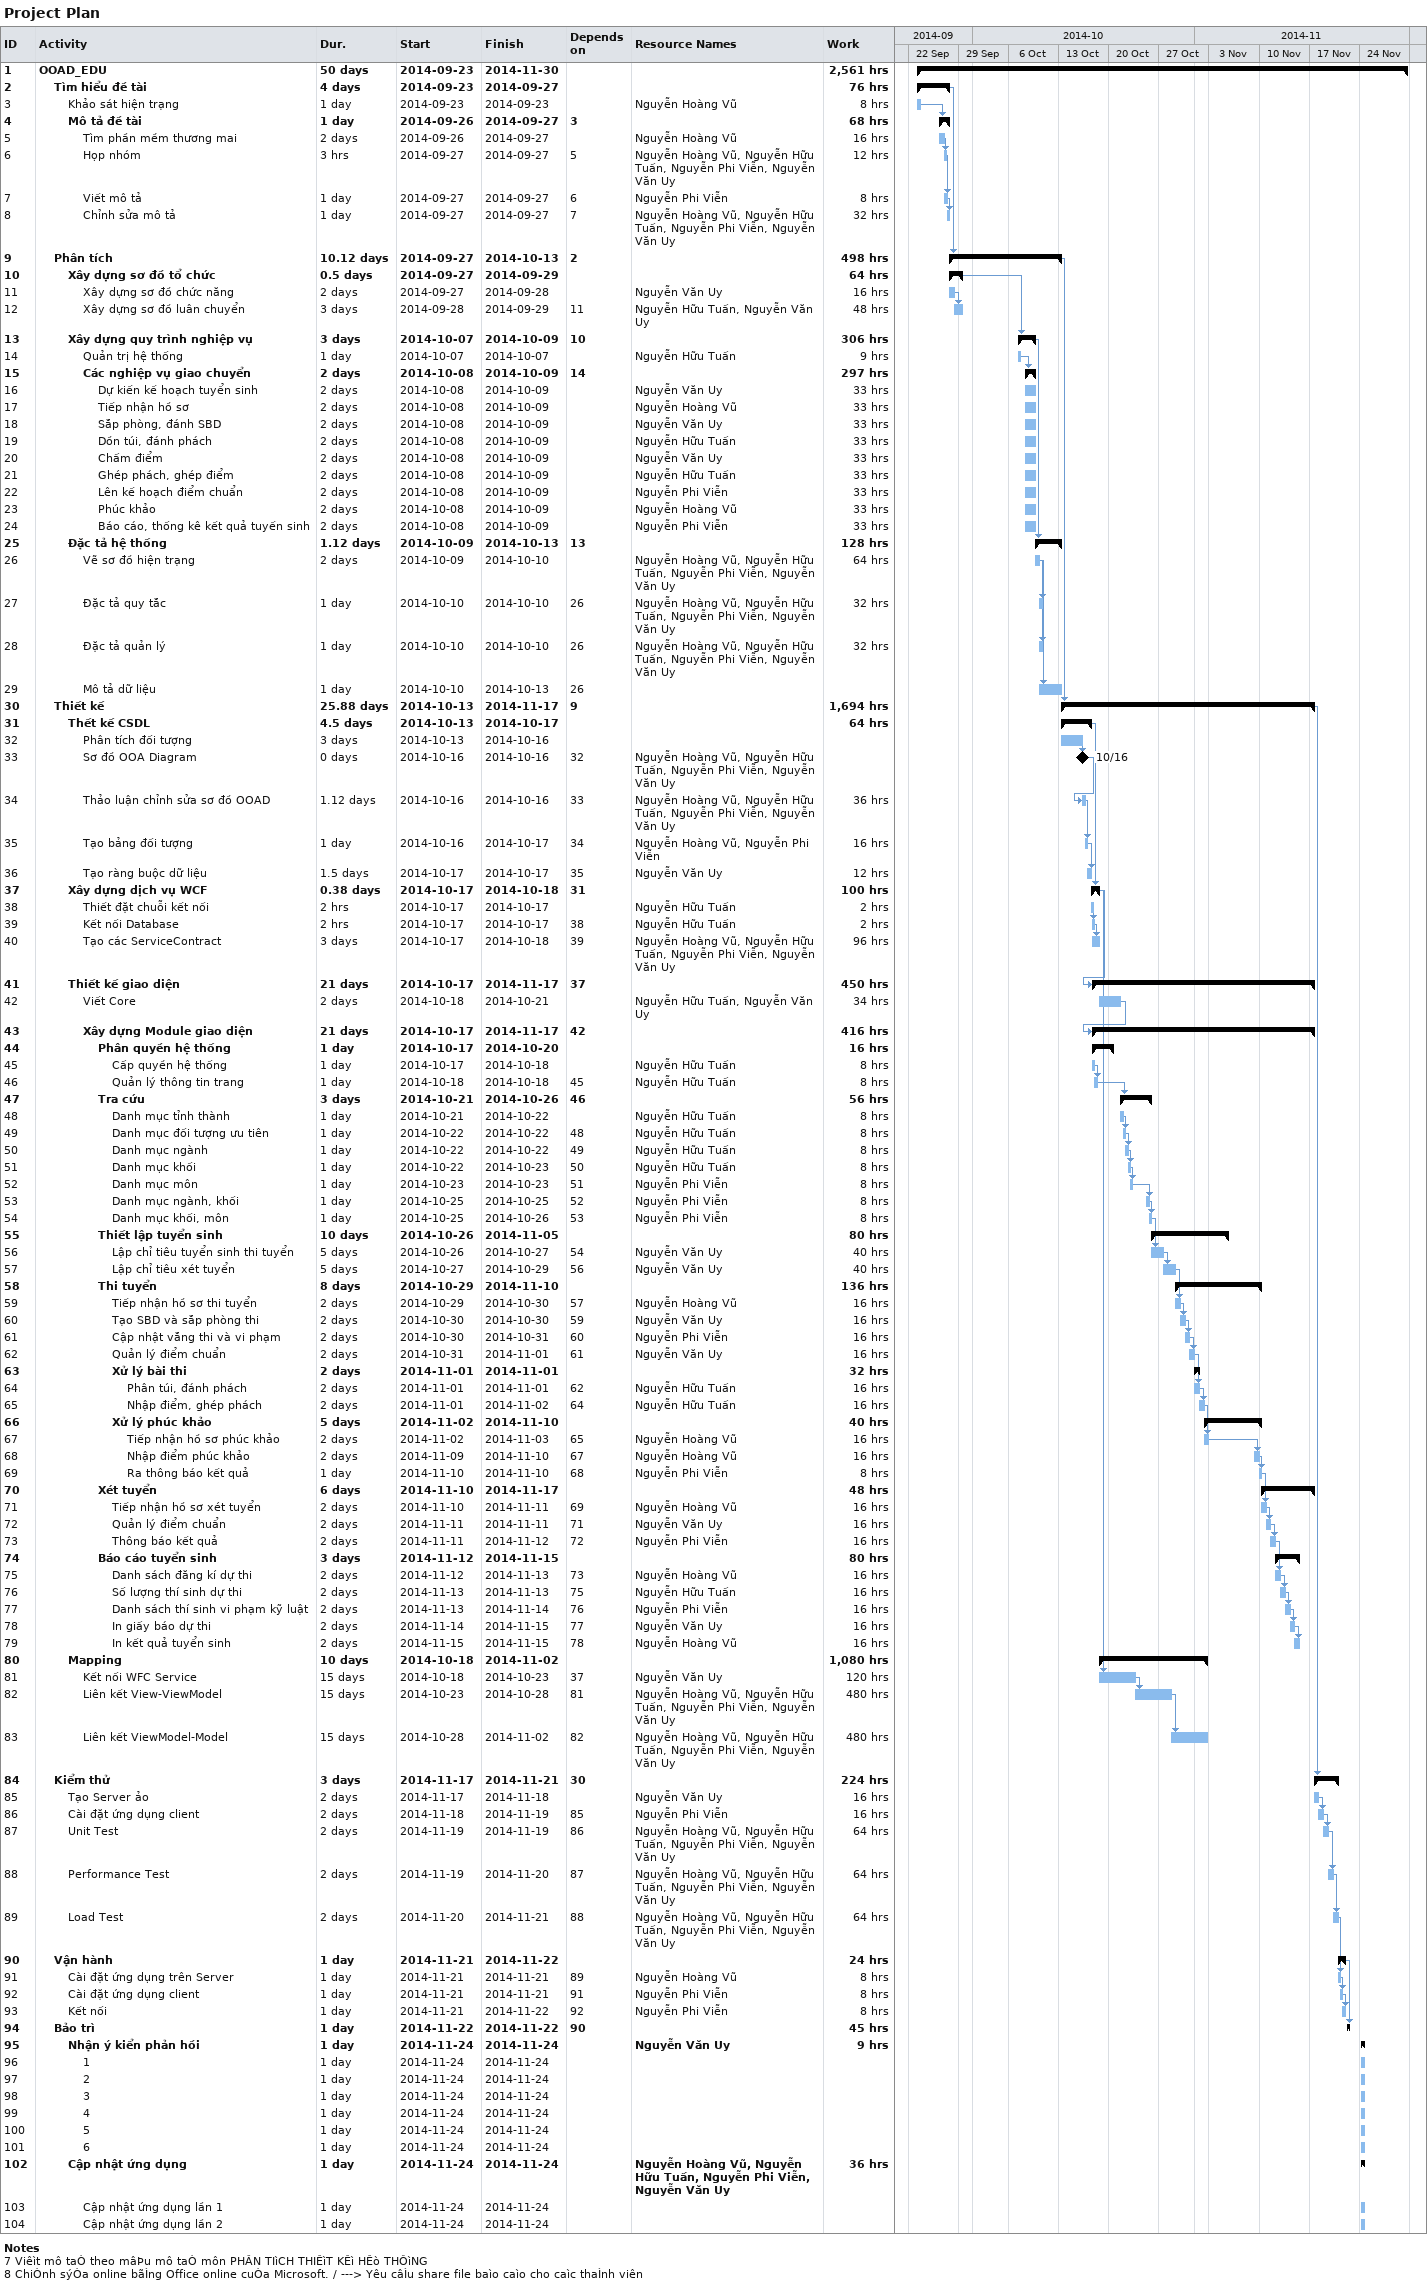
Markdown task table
Project Plan

| ID | Level | Task | Duration | Start | Finish | Predecessors | Resources | Work (h) |
|---|---|---|---|---|---|---|---|---|
| 1 | 1 | **OOAD_EDU** | 50d | 2014-09-23 | 2014-11-30 |  |  | 2561 |
| 2 | 2 | **Tìm hiểu đề tài** | 4d | 2014-09-23 | 2014-09-27 |  |  | 76 |
| 3 | 3 | Khảo sát hiện trạng | 1d | 2014-09-23 | 2014-09-23 |  | Nguyễn Hoàng Vũ | 8 |
| 4 | 3 | **Mô tả đề tài** | 1d | 2014-09-26 | 2014-09-27 | 3 |  | 68 |
| 5 | 4 | Tìm phần mềm thương mai | 2d | 2014-09-26 | 2014-09-27 |  | Nguyễn Hoàng Vũ | 16 |
| 6 | 4 | Họp nhóm | 3h | 2014-09-27 | 2014-09-27 | 5 | Nguyễn Hoàng Vũ, Nguyễn Hữu Tuấn, Nguyễn Phi Viễn, Nguyễn Văn Uy | 12 |
| 7 | 4 | Viết mô tả | 1d | 2014-09-27 | 2014-09-27 | 6 | Nguyễn Phi Viễn | 8 |
| 8 | 4 | Chỉnh sửa mô tả | 1d | 2014-09-27 | 2014-09-27 | 7 | Nguyễn Hoàng Vũ, Nguyễn Hữu Tuấn, Nguyễn Phi Viễn, Nguyễn Văn Uy | 32 |
| 9 | 2 | **Phân tích** | 10.12d | 2014-09-27 | 2014-10-13 | 2 |  | 498 |
| 10 | 3 | **Xây dựng sơ đồ tổ chức** | 0.5d | 2014-09-27 | 2014-09-29 |  |  | 64 |
| 11 | 4 | Xây dựng sơ đồ chức năng | 2d | 2014-09-27 | 2014-09-28 |  | Nguyễn Văn Uy | 16 |
| 12 | 4 | Xây dựng sơ đồ luân chuyển | 3d | 2014-09-28 | 2014-09-29 | 11 | Nguyễn Hữu Tuấn, Nguyễn Văn Uy | 48 |
| 13 | 3 | **Xây dựng quy trình nghiệp vụ** | 3d | 2014-10-07 | 2014-10-09 | 10 |  | 306 |
| 14 | 4 | Quản trị hệ thống | 1d | 2014-10-07 | 2014-10-07 |  | Nguyễn Hữu Tuấn | 9 |
| 15 | 4 | **Các nghiệp vụ giao chuyển** | 2d | 2014-10-08 | 2014-10-09 | 14 |  | 297 |
| 16 | 5 | Dự kiến kế hoạch tuyển sinh | 2d | 2014-10-08 | 2014-10-09 |  | Nguyễn Văn Uy | 33 |
| 17 | 5 | Tiếp nhận hồ sơ | 2d | 2014-10-08 | 2014-10-09 |  | Nguyễn Hoàng Vũ | 33 |
| 18 | 5 | Sắp phòng, đánh SBD | 2d | 2014-10-08 | 2014-10-09 |  | Nguyễn Văn Uy | 33 |
| 19 | 5 | Dồn túi, đánh phách | 2d | 2014-10-08 | 2014-10-09 |  | Nguyễn Hữu Tuấn | 33 |
| 20 | 5 | Chấm điểm | 2d | 2014-10-08 | 2014-10-09 |  | Nguyễn Văn Uy | 33 |
| 21 | 5 | Ghép phách, ghép điểm | 2d | 2014-10-08 | 2014-10-09 |  | Nguyễn Hữu Tuấn | 33 |
| 22 | 5 | Lên kế hoạch điểm chuẩn | 2d | 2014-10-08 | 2014-10-09 |  | Nguyễn Phi Viễn | 33 |
| 23 | 5 | Phúc khảo | 2d | 2014-10-08 | 2014-10-09 |  | Nguyễn Hoàng Vũ | 33 |
| 24 | 5 | Báo cáo, thống kê kết quả tuyến sinh | 2d | 2014-10-08 | 2014-10-09 |  | Nguyễn Phi Viễn | 33 |
| 25 | 3 | **Đặc tả hệ thống** | 1.12d | 2014-10-09 | 2014-10-13 | 13 |  | 128 |
| 26 | 4 | Vẽ sơ đồ hiện trạng | 2d | 2014-10-09 | 2014-10-10 |  | Nguyễn Hoàng Vũ, Nguyễn Hữu Tuấn, Nguyễn Phi Viễn, Nguyễn Văn Uy | 64 |
| 27 | 4 | Đặc tả quy tắc | 1d | 2014-10-10 | 2014-10-10 | 26 | Nguyễn Hoàng Vũ, Nguyễn Hữu Tuấn, Nguyễn Phi Viễn, Nguyễn Văn Uy | 32 |
| 28 | 4 | Đặc tả quản lý | 1d | 2014-10-10 | 2014-10-10 | 26 | Nguyễn Hoàng Vũ, Nguyễn Hữu Tuấn, Nguyễn Phi Viễn, Nguyễn Văn Uy | 32 |
| 29 | 4 | Mô tả dữ liệu | 1d | 2014-10-10 | 2014-10-13 | 26 |  |  |
| 30 | 2 | **Thiết kế** | 25.88d | 2014-10-13 | 2014-11-17 | 9 |  | 1694 |
| 31 | 3 | **Thết kế CSDL** | 4.5d | 2014-10-13 | 2014-10-17 |  |  | 64 |
| 32 | 4 | Phân tích đối tượng | 3d | 2014-10-13 | 2014-10-16 |  |  |  |
| 33 | 4 | Sơ đồ OOA Diagram | 0d | 2014-10-16 | 2014-10-16 | 32 | Nguyễn Hoàng Vũ, Nguyễn Hữu Tuấn, Nguyễn Phi Viễn, Nguyễn Văn Uy |  |
| 34 | 4 | Thảo luận chỉnh sửa sơ đồ OOAD | 1.12d | 2014-10-16 | 2014-10-16 | 33 | Nguyễn Hoàng Vũ, Nguyễn Hữu Tuấn, Nguyễn Phi Viễn, Nguyễn Văn Uy | 36 |
| 35 | 4 | Tạo bảng đối tượng | 1d | 2014-10-16 | 2014-10-17 | 34 | Nguyễn Hoàng Vũ, Nguyễn Phi Viễn | 16 |
| 36 | 4 | Tạo ràng buộc dữ liệu | 1.5d | 2014-10-17 | 2014-10-17 | 35 | Nguyễn Văn Uy | 12 |
| 37 | 3 | **Xây dựng dịch vụ WCF** | 0.38d | 2014-10-17 | 2014-10-18 | 31 |  | 100 |
| 38 | 4 | Thiết đặt chuỗi kết nối | 2h | 2014-10-17 | 2014-10-17 |  | Nguyễn Hữu Tuấn | 2 |
| 39 | 4 | Kết nối Database | 2h | 2014-10-17 | 2014-10-17 | 38 | Nguyễn Hữu Tuấn | 2 |
| 40 | 4 | Tạo các ServiceContract | 3d | 2014-10-17 | 2014-10-18 | 39 | Nguyễn Hoàng Vũ, Nguyễn Hữu Tuấn, Nguyễn Phi Viễn, Nguyễn Văn Uy | 96 |
| 41 | 3 | **Thiết kế giao diện** | 21d | 2014-10-17 | 2014-11-17 | 37 |  | 450 |
| 42 | 4 | Viết Core | 2d | 2014-10-18 | 2014-10-21 |  | Nguyễn Hữu Tuấn, Nguyễn Văn Uy | 34 |
| 43 | 4 | **Xây dựng Module giao diện** | 21d | 2014-10-17 | 2014-11-17 | 42 |  | 416 |
| 44 | 5 | **Phân quyền hệ thống** | 1d | 2014-10-17 | 2014-10-20 |  |  | 16 |
| 45 | 6 | Cấp quyền hệ thống | 1d | 2014-10-17 | 2014-10-18 |  | Nguyễn Hữu Tuấn | 8 |
| 46 | 6 | Quản lý thông tin trang | 1d | 2014-10-18 | 2014-10-18 | 45 | Nguyễn Hữu Tuấn | 8 |
| 47 | 5 | **Tra cứu** | 3d | 2014-10-21 | 2014-10-26 | 46 |  | 56 |
| 48 | 6 | Danh mục tỉnh thành | 1d | 2014-10-21 | 2014-10-22 |  | Nguyễn Hữu Tuấn | 8 |
| 49 | 6 | Danh mục đối tượng ưu tiên | 1d | 2014-10-22 | 2014-10-22 | 48 | Nguyễn Hữu Tuấn | 8 |
| 50 | 6 | Danh mục ngành | 1d | 2014-10-22 | 2014-10-22 | 49 | Nguyễn Hữu Tuấn | 8 |
| 51 | 6 | Danh mục khối | 1d | 2014-10-22 | 2014-10-23 | 50 | Nguyễn Hữu Tuấn | 8 |
| 52 | 6 | Danh mục môn | 1d | 2014-10-23 | 2014-10-23 | 51 | Nguyễn Phi Viễn | 8 |
| 53 | 6 | Danh mục ngành, khối | 1d | 2014-10-25 | 2014-10-25 | 52 | Nguyễn Phi Viễn | 8 |
| 54 | 6 | Danh mục khối, môn | 1d | 2014-10-25 | 2014-10-26 | 53 | Nguyễn Phi Viễn | 8 |
| 55 | 5 | **Thiết lập tuyển sinh** | 10d | 2014-10-26 | 2014-11-05 |  |  | 80 |
| 56 | 6 | Lập chỉ tiêu tuyển sinh thi tuyển | 5d | 2014-10-26 | 2014-10-27 | 54 | Nguyễn Văn Uy | 40 |
| 57 | 6 | Lập chỉ tiêu xét tuyển | 5d | 2014-10-27 | 2014-10-29 | 56 | Nguyễn Văn Uy | 40 |
| 58 | 5 | **Thi tuyển** | 8d | 2014-10-29 | 2014-11-10 |  |  | 136 |
| 59 | 6 | Tiếp nhận hồ sơ thi tuyển | 2d | 2014-10-29 | 2014-10-30 | 57 | Nguyễn Hoàng Vũ | 16 |
| 60 | 6 | Tạo SBD và sắp phòng thi | 2d | 2014-10-30 | 2014-10-30 | 59 | Nguyễn Văn Uy | 16 |
| 61 | 6 | Cập nhật vắng thi và vi phạm | 2d | 2014-10-30 | 2014-10-31 | 60 | Nguyễn Phi Viễn | 16 |
| 62 | 6 | Quản lý điểm chuẩn | 2d | 2014-10-31 | 2014-11-01 | 61 | Nguyễn Văn Uy | 16 |
| 63 | 6 | **Xử lý bài thi** | 2d | 2014-11-01 | 2014-11-01 |  |  | 32 |
| 64 | 7 | Phân túi, đánh phách | 2d | 2014-11-01 | 2014-11-01 | 62 | Nguyễn Hữu Tuấn | 16 |
| 65 | 7 | Nhập điểm, ghép phách | 2d | 2014-11-01 | 2014-11-02 | 64 | Nguyễn Hữu Tuấn | 16 |
| 66 | 6 | **Xử lý phúc khảo** | 5d | 2014-11-02 | 2014-11-10 |  |  | 40 |
| 67 | 7 | Tiếp nhận hồ sơ phúc khảo | 2d | 2014-11-02 | 2014-11-03 | 65 | Nguyễn Hoàng Vũ | 16 |
| 68 | 7 | Nhập điểm phúc khảo | 2d | 2014-11-09 | 2014-11-10 | 67 | Nguyễn Hoàng Vũ | 16 |
| 69 | 7 | Ra thông báo kết quả | 1d | 2014-11-10 | 2014-11-10 | 68 | Nguyễn Phi Viễn | 8 |
| 70 | 5 | **Xét tuyển** | 6d | 2014-11-10 | 2014-11-17 |  |  | 48 |
| 71 | 6 | Tiếp nhận hồ sơ xét tuyển | 2d | 2014-11-10 | 2014-11-11 | 69 | Nguyễn Hoàng Vũ | 16 |
| 72 | 6 | Quản lý điểm chuẩn | 2d | 2014-11-11 | 2014-11-11 | 71 | Nguyễn Văn Uy | 16 |
| 73 | 6 | Thông báo kết quả | 2d | 2014-11-11 | 2014-11-12 | 72 | Nguyễn Phi Viễn | 16 |
| 74 | 5 | **Báo cáo tuyển sinh** | 3d | 2014-11-12 | 2014-11-15 |  |  | 80 |
| 75 | 6 | Danh sách đăng kí dự thi | 2d | 2014-11-12 | 2014-11-13 | 73 | Nguyễn Hoàng Vũ | 16 |
| 76 | 6 | Số lượng thí sinh dự thi | 2d | 2014-11-13 | 2014-11-13 | 75 | Nguyễn Hữu Tuấn | 16 |
| 77 | 6 | Danh sách thí sinh vi phạm kỹ luật | 2d | 2014-11-13 | 2014-11-14 | 76 | Nguyễn Phi Viễn | 16 |
| 78 | 6 | In giấy báo dự thi | 2d | 2014-11-14 | 2014-11-15 | 77 | Nguyễn Văn Uy | 16 |
| 79 | 6 | In kết quả tuyển sinh | 2d | 2014-11-15 | 2014-11-15 | 78 | Nguyễn Hoàng Vũ | 16 |
| 80 | 3 | **Mapping** | 10d | 2014-10-18 | 2014-11-02 |  |  | 1080 |
| 81 | 4 | Kết nối WFC Service | 15d | 2014-10-18 | 2014-10-23 | 37 | Nguyễn Văn Uy | 120 |
| 82 | 4 | Liên kết View-ViewModel | 15d | 2014-10-23 | 2014-10-28 | 81 | Nguyễn Hoàng Vũ, Nguyễn Hữu Tuấn, Nguyễn Phi Viễn, Nguyễn Văn Uy | 480 |
| 83 | 4 | Liên kết ViewModel-Model | 15d | 2014-10-28 | 2014-11-02 | 82 | Nguyễn Hoàng Vũ, Nguyễn Hữu Tuấn, Nguyễn Phi Viễn, Nguyễn Văn Uy | 480 |
| 84 | 2 | **Kiểm thử** | 3d | 2014-11-17 | 2014-11-21 | 30 |  | 224 |
| 85 | 3 | Tạo Server ảo | 2d | 2014-11-17 | 2014-11-18 |  | Nguyễn Văn Uy | 16 |
| 86 | 3 | Cài đặt ứng dụng client | 2d | 2014-11-18 | 2014-11-19 | 85 | Nguyễn Phi Viễn | 16 |
| 87 | 3 | Unit Test | 2d | 2014-11-19 | 2014-11-19 | 86 | Nguyễn Hoàng Vũ, Nguyễn Hữu Tuấn, Nguyễn Phi Viễn, Nguyễn Văn Uy | 64 |
| 88 | 3 | Performance Test | 2d | 2014-11-19 | 2014-11-20 | 87 | Nguyễn Hoàng Vũ, Nguyễn Hữu Tuấn, Nguyễn Phi Viễn, Nguyễn Văn Uy | 64 |
| 89 | 3 | Load Test | 2d | 2014-11-20 | 2014-11-21 | 88 | Nguyễn Hoàng Vũ, Nguyễn Hữu Tuấn, Nguyễn Phi Viễn, Nguyễn Văn Uy | 64 |
| 90 | 2 | **Vận hành** | 1d | 2014-11-21 | 2014-11-22 |  |  | 24 |
| 91 | 3 | Cài đặt ứng dụng trên Server | 1d | 2014-11-21 | 2014-11-21 | 89 | Nguyễn Hoàng Vũ | 8 |
| 92 | 3 | Cài đặt ứng dụng client | 1d | 2014-11-21 | 2014-11-21 | 91 | Nguyễn Phi Viễn | 8 |
| 93 | 3 | Kết nối | 1d | 2014-11-21 | 2014-11-22 | 92 | Nguyễn Phi Viễn | 8 |
| 94 | 2 | **Bảo trì** | 1d | 2014-11-22 | 2014-11-22 | 90 |  | 45 |
| 95 | 3 | **Nhận ý kiển phản hồi** | 1d | 2014-11-24 | 2014-11-24 |  | Nguyễn Văn Uy | 9 |
| 96 | 4 | 1 | 1d | 2014-11-24 | 2014-11-24 |  |  |  |
| 97 | 4 | 2 | 1d | 2014-11-24 | 2014-11-24 |  |  |  |
| 98 | 4 | 3 | 1d | 2014-11-24 | 2014-11-24 |  |  |  |
| 99 | 4 | 4 | 1d | 2014-11-24 | 2014-11-24 |  |  |  |
| 100 | 4 | 5 | 1d | 2014-11-24 | 2014-11-24 |  |  |  |
| 101 | 4 | 6 | 1d | 2014-11-24 | 2014-11-24 |  |  |  |
| 102 | 3 | **Cập nhật ứng dụng** | 1d | 2014-11-24 | 2014-11-24 |  | Nguyễn Hoàng Vũ, Nguyễn Hữu Tuấn, Nguyễn Phi Viễn, Nguyễn Văn Uy | 36 |
| 103 | 4 | Cập nhật ứng dụng lần 1 | 1d | 2014-11-24 | 2014-11-24 |  |  |  |
| 104 | 4 | Cập nhật ứng dụng lần 2 | 1d | 2014-11-24 | 2014-11-24 |  |  |  |

Notes
- 7: Viêìt mô taÒ theo mâÞu mô taÒ môn PHÂN TIìCH THIÊìT KÊì HÊò THÔìNG
- 8: ChiÒnh sýÒa online bãÌng Office online cuÒa Microsoft. / ---> Yêu câÌu share file baìo caìo cho caìc thaÌnh viên
